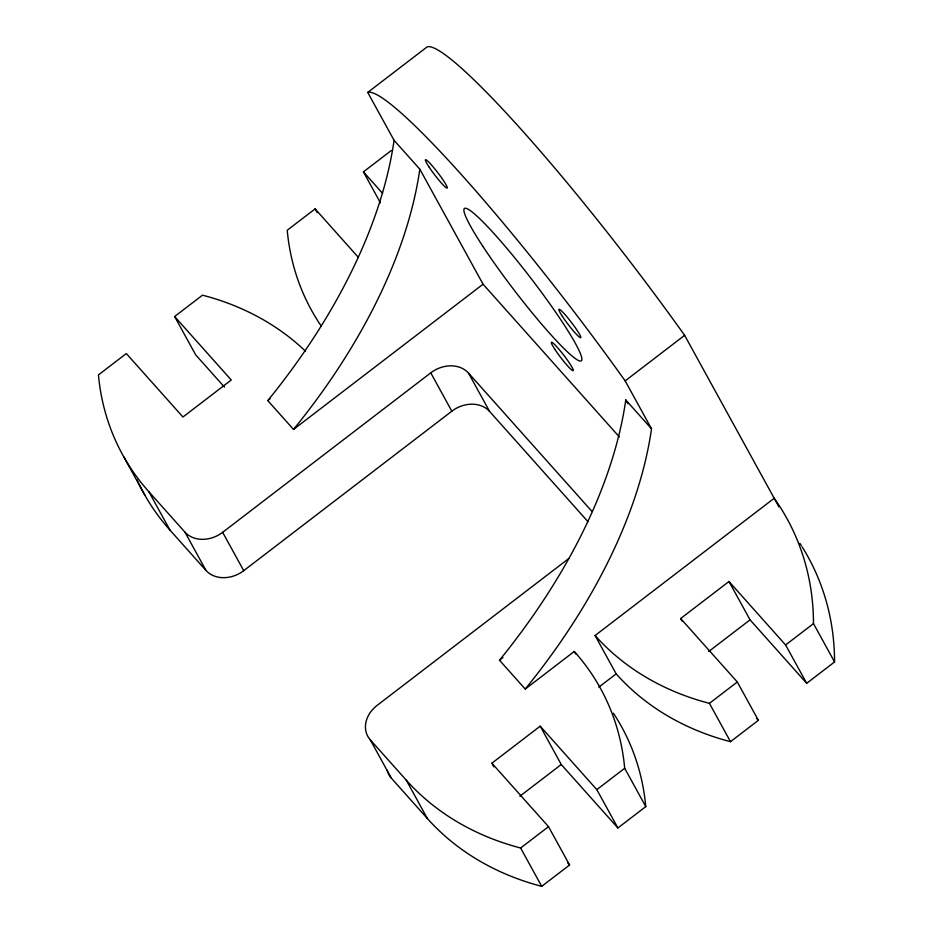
<?xml version="1.0" encoding="UTF-8"?>
<svg xmlns="http://www.w3.org/2000/svg" width="933" height="933" viewBox="0 0 933 933"><rect width="100%" height="100%" fill="white"/><g stroke="black" fill="none" stroke-linecap="round" stroke-linejoin="round"><path stroke-width="1.4" d="M619.384 436.971L483.061 284.203L419.827 169.188L394.076 140.335L367.73 92.414L427.197 46.848A294.303 31.442 52.5 0 1 684.624 335.32L778.962 506.922M224.503 387.148L195.708 354.878L174.623 316.532L202.496 295.178A298.933 243.373 -28.8 0 1 305.569 351.298M358.295 257.298L315.097 208.887L287.224 230.253A298.933 243.373 -28.8 0 0 321.092 325.885M380.407 202.788L363.415 171.87L391.289 150.516M483.061 284.203L293.522 429.437L267.783 400.595L270.069 398.846M174.623 316.532L231.267 379.999L182.95 417.016L126.317 353.56L98.443 374.914A298.933 243.373 -28.8 0 0 148.86 491.714L184.909 532.102A28.258 22.998 -28.8 0 0 222.649 532.323L430.754 372.85A28.258 22.998 -28.8 0 1 468.506 373.072L592.07 511.541M136.999 479.737A298.933 243.373 -28.8 0 0 169.946 530.061L205.983 570.448A28.258 22.998 -28.8 0 0 243.723 570.669L451.84 411.196A28.258 22.998 -28.8 0 1 489.58 411.418L588.047 521.757M651.514 428.807L625.775 399.965A480.962 274.535 -41.7 0 1 499.482 660.214L525.221 689.067A480.962 274.535 -41.7 0 0 651.514 428.807L625.168 380.886L684.624 335.32M569.037 558.342L377.107 705.406A28.258 22.998 -28.8 0 0 370.261 739.799L391.335 778.145L427.372 818.533A300.589 244.714 -28.8 0 0 541.711 886.35L569.585 864.996L548.511 826.65L491.878 763.194L540.184 726.166L596.817 789.633L617.903 827.968L645.776 806.613A298.933 243.373 -28.8 0 0 613.401 713.209M499.482 660.214L502.945 657.555M525.221 689.067L574.273 651.467L575.638 653.951M680.658 618.521L737.292 681.988L758.377 720.323L730.504 741.688A298.933 243.373 -28.8 0 1 616.165 673.859L595.079 635.525L774.203 498.269A315.144 256.563 -28.8 0 1 813.483 623.606L834.557 661.952L806.683 683.306L750.05 619.839L728.976 581.504L680.658 618.521L682.023 620.993M598.823 687.155L616.165 673.859M519.856 796.234L561.258 764.512L540.184 726.166M708.637 651.572L750.05 619.839M370.261 739.799L406.298 780.186A300.589 244.714 -28.8 0 0 520.637 848.015L548.511 826.65M596.817 789.633L624.69 768.279A298.933 243.373 -28.8 0 0 574.273 651.467M595.079 635.525A298.933 243.373 -28.8 0 0 709.418 703.342L737.292 681.988M806.683 683.306L785.609 644.971L813.483 623.606M363.415 171.87L382.612 193.388M728.976 581.504L785.609 644.971M756.453 718.177L758.377 720.323M561.258 764.512L617.903 827.968M567.672 862.838L569.585 864.996M625.775 399.965L627.862 403.756M709.418 703.342L730.504 741.688M468.506 373.072L489.58 411.418M430.754 372.85L451.84 411.196M624.69 768.279L645.776 806.613M315.097 208.887L317.138 212.607M491.878 763.194L493.919 766.903M520.637 848.015L541.711 886.35M406.298 780.186L427.372 818.533M222.649 532.323L243.723 570.669M184.909 532.102L205.983 570.448M148.86 491.714L169.946 530.061M123.821 456.902L144.907 495.236M367.73 92.414A294.303 31.442 52.5 0 1 625.168 380.886M419.827 169.188A480.962 274.605 -41.7 0 1 293.522 429.437M394.076 140.335A480.962 274.605 -41.7 0 1 267.783 400.595M391.335 778.145A28.258 22.998 -28.8 0 1 387.125 770.215M802.158 546.901A315.144 256.563 -28.8 0 1 834.557 661.952M799.943 543.426A315.144 256.563 -28.8 0 1 801.424 545.735M482.944 246.452A96.064 10.263 52.5 0 0 580.396 361.071A96.064 10.263 52.5 0 0 505.056 246.195A96.064 10.263 52.5 0 0 482.944 246.452M562.412 316.404A17.89 1.913 52.5 0 0 580.571 337.758A17.89 1.913 52.5 0 0 566.541 316.357A17.89 1.913 52.5 0 0 562.412 316.404M428.888 166.774A17.89 1.913 52.5 0 0 447.035 188.128A17.89 1.913 52.5 0 0 433.005 166.727A17.89 1.913 52.5 0 0 428.888 166.774M554.89 349.362A17.89 1.913 52.5 0 0 573.049 370.716A17.89 1.913 52.5 0 0 559.019 349.315A17.89 1.913 52.5 0 0 554.89 349.362"/></g></svg>
